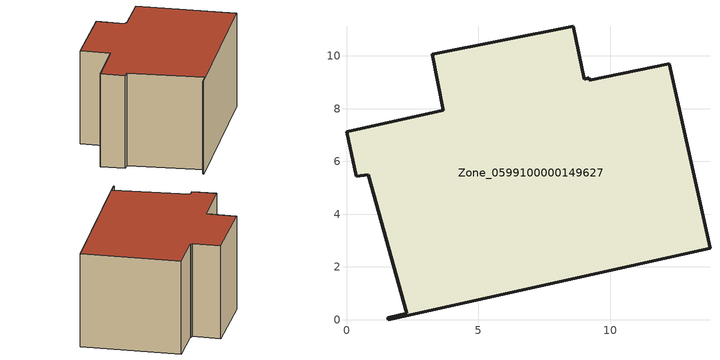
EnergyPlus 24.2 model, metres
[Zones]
Zone_0599100000149627
 floor ground (C_G): 9.2,9.08 12.23,9.71 13.78,2.7 1.58,0 1.56,0.08 2.27,0.24 0.83,5.5 0.38,5.43 0,7.13 3.67,7.94 3.25,10.06 8.6,11.12 9.01,9.12 9.2,9.17 z0
 wall outside (C_F): 8.6,11.12 3.25,10.06 3.67,7.94 0,7.13 0.38,5.43 0.83,5.5 2.27,0.24 1.56,0.08 1.58,0 13.78,2.7 12.23,9.71 9.2,9.08 9.2,9.17 9.01,9.12 8.6,11.12 z0:6.98
 roof outside (C_R): 12.23,9.71 9.2,9.08 9.2,9.17 9.01,9.12 8.6,11.12 3.25,10.06 3.67,7.94 0,7.13 0.38,5.43 0.83,5.5 2.27,0.24 1.56,0.08 1.58,0 13.78,2.7 z6.98
[BUILDING]
Pand.0599100000149627: North Axis=0; Terrain=City; Loads Convergence Tolerance Value=0.04; Temperature Convergence Tolerance Value=0.4; Solar Distribution=FullExterior; Maximum Number of Warmup Days=25; Minimum Number of Warmup Days=1
[Site:Location]
Rotterdam.The.Hague.AP_ZH_NLD Design_Conditions: Latitude=51.96; Longitude=4.45; Time Zone=1; Elevation=-4.5
[SITE:GROUNDTEMPERATURE:BUILDINGSURFACE]
18, 18, 18, 18, 18, 18, 18, 18, 18, 18, 18, 18
[MATERIAL] Thermal Absorptance=0.9; Solar Absorptance=0.7; Visible Absorptance=0.7
Name | Roughness | Thickness | Conductivity | Density | Specific Heat
G.D.1965 | MediumSmooth | 0.15 | 1 | 540 | 1210
F.D.1965 | Rough | 0.3 | 0.857143 | 1920 | 840
R.D.1965 | MediumRough | 0.2 | 0.08 | 1500 | 1000
[CONSTRUCTION]
C_G: G.D.1965
C_F: F.D.1965
C_R: R.D.1965
[ZONE]
Zone_0599100000149627: Type=1; Multiplier=1; Ceiling Height=Autocalculate; Volume=Autocalculate; Floor Area=autocalculate; Part of Total Floor Area=Yes
[ZONEINFILTRATION:DESIGNFLOWRATE]
Infil_Zone_0599100000149627: Zone or ZoneList or Space or SpaceList=Zone_0599100000149627; Schedule=AlwaysOn; Design Flow Rate Calculation Method=Flow/Area; Flow Rate per Floor Area=0.0042; Constant Term Coefficient=1; Temperature Term Coefficient=0; Velocity Term Coefficient=0; Velocity Squared Term Coefficient=0
[HVACTEMPLATE:ZONE:IDEALLOADSAIRSYSTEM]
Zone_0599100000149627: Maximum Heating Supply Air Temperature=50; Minimum Cooling Supply Air Temperature=13; Maximum Heating Supply Air Humidity Ratio=0.0156; Minimum Cooling Supply Air Humidity Ratio=0.0077; Heating Limit=NoLimit; Cooling Limit=NoLimit; Dehumidification Control Type=ConstantSensibleHeatRatio; Cooling Sensible Heat Ratio=0.7; Dehumidification Setpoint=60; Humidification Control Type=None; Humidification Setpoint=30; Outdoor Air Method=None; Outdoor Air Flow Rate per Person=0.00944; Outdoor Air Flow Rate per Zone Floor Area=0; Outdoor Air Flow Rate per Zone=0; Demand Controlled Ventilation Type=None; Outdoor Air Economizer Type=NoEconomizer; Heat Recovery Type=None; Sensible Heat Recovery Effectiveness=0.7; Latent Heat Recovery Effectiveness=0.65
[ZONECONTROL:THERMOSTAT]
ThermostatControl_Zone_0599100000149627: Zone or ZoneList=Zone_0599100000149627; Control Type Schedule=DualSetpointControlType; Control 1=Thermostat_Zone_0599100000149627; Temperature Difference Between Cutout And Setpoint=0
[THERMOSTATSETPOINT:DUALSETPOINT]
Thermostat_Zone_0599100000149627: Heating Setpoint Temperature Schedule=HeatingSetpoint_Zone_0599100000149627; Cooling Setpoint Temperature Schedule=CoolingSetpoint_Zone_0599100000149627
[SCHEDULE:COMPACT]
HeatingSetpoint_Zone_0599100000149627: Through: 12/31, For: AllDays, Until: 24:00, 21
CoolingSetpoint_Zone_0599100000149627: Through: 12/31, For: AllDays, Until: 24:00, 24
DualSetpointControlType: Through: 12/31, For: AllDays, Until: 24:00, 4
AlwaysOn: Through: 12/31, For: AllDays, Until: 24:00, 1
